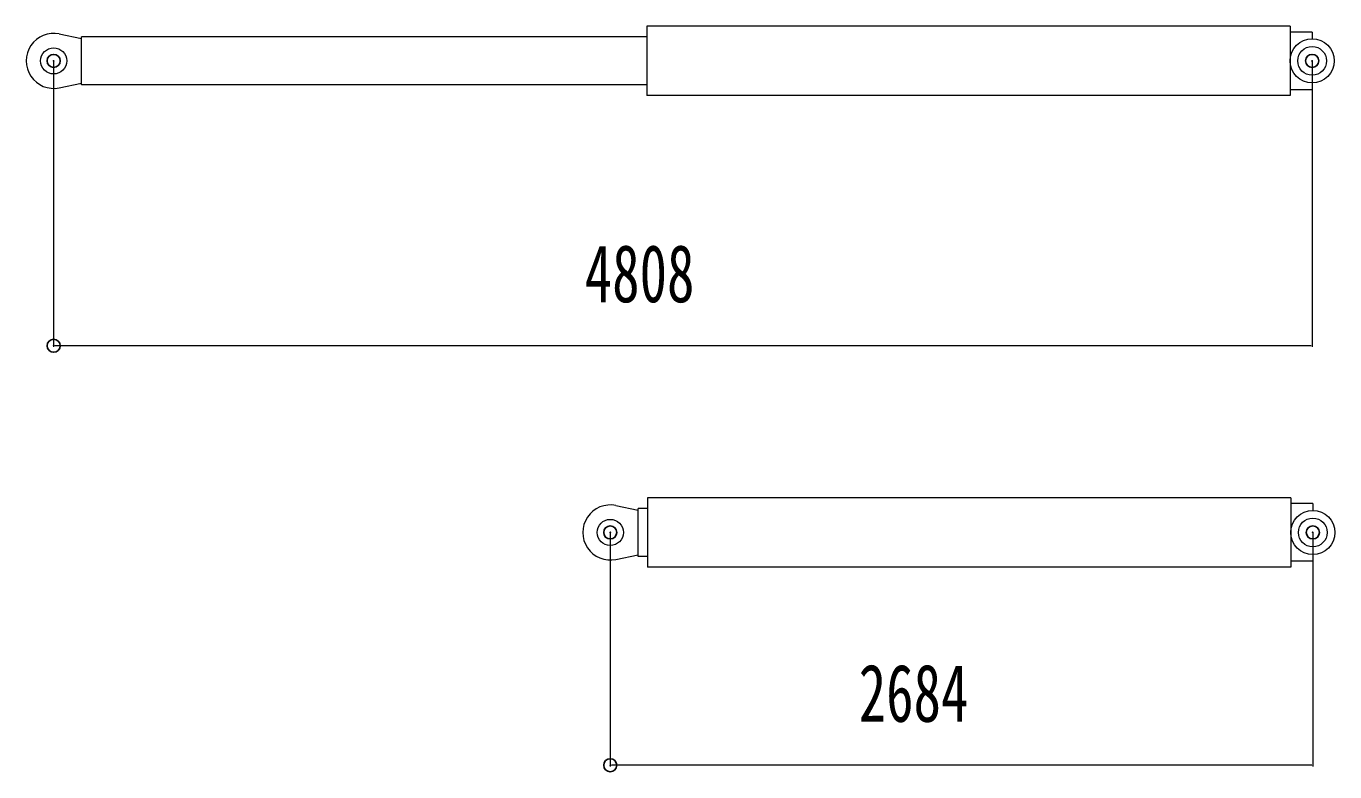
# Model space of a CAD drawing. Units: millimetres, scale not verified. Extents: x -51602 to 14679, y -4084 to 39182.
# Drawn here: x -8262 to -3263, y 1946 to 4793 of the extents above; entities that cross this region are included whole.
import ezdxf
from ezdxf.enums import TextEntityAlignment as Align

# ---------------------------------------------------------------- set-up
doc = ezdxf.new("R2010")
doc.units = ezdxf.units.MM
doc.header["$LTSCALE"] = 100
doc.header["$PDMODE"] = 32
doc.header["$PDSIZE"] = 50
doc.layers.add('0-0_0', color=7, linetype='Continuous', lineweight=18)
doc.layers.add('0-1_DEFPOINTS', color=7, linetype='Continuous')
doc.styles.add('ＭＳ ゴシック', font='')
doc.styles.get('ＭＳ ゴシック').set_extended_font_data('MS Gothic')

# ---------------------------------------------------------------- blocks, each defined once
blk = doc.blocks.new('D1')
at = {"layer": '0-0_0'}
for p, q in [((-11780.75, 3199.17), (-11780.75, 2653.85)), ((-9376.8, 3199.17), (-9376.8, 2653.85)), ((-9378.9, 2656.1), (-11778.65, 2656.1))]:
    blk.add_line(p, q, dxfattribs=at)
for points in [[(-11778.65, 2656.45), (-11778.65, 2655.75), (-11780.75, 2656.1)], [(-9378.9, 2656.45), (-9378.9, 2655.75), (-9376.8, 2656.1)]]:
    blk.add_solid(points, dxfattribs=at)
at = {"layer": '0-1_DEFPOINTS'}
for p in [(-11780.75, 3199.95), (-9376.8, 3199.95), (-11780.75, 2656.1)]:
    blk.add_point(p, dxfattribs=at)
at = {"layer": '0-0_0', "style": 'ＭＳ ゴシック', "width": 0.7}
blk.add_text('4808', height=110, dxfattribs=at).set_placement((-10766.28, 2706.1), align=Align.BOTTOM_LEFT)
blk = doc.blocks.new('D2')
at = {"layer": '0-0_0'}
for p, q in [((-10718.75, 6282.77), (-10718.75, 5836.75)), ((-9376.8, 6282.77), (-9376.8, 5836.75)), ((-9378.9, 5839), (-10716.65, 5839))]:
    blk.add_line(p, q, dxfattribs=at)
for points in [[(-10716.65, 5839.35), (-10716.65, 5838.65), (-10718.75, 5839)], [(-9378.9, 5839.35), (-9378.9, 5838.65), (-9376.8, 5839)]]:
    blk.add_solid(points, dxfattribs=at)
at = {"layer": '0-1_DEFPOINTS'}
for p in [(-10718.75, 6283.55), (-9376.8, 6283.55), (-10718.75, 5839)]:
    blk.add_point(p, dxfattribs=at)
at = {"layer": '0-0_0', "style": 'ＭＳ ゴシック', "width": 0.7}
blk.add_text('2684', height=110, dxfattribs=at).set_placement((-10244.2, 5889), align=Align.BOTTOM_LEFT)

msp = doc.modelspace()

# ---------------------------------------------------------------- linework, layer by layer
at = {"layer": '0-0_0', "color": 6}
for p, q in [((-8136.1, 4763.3), (-8050.4, 4745.5)), ((-8050.4, 4569), (-8050.4, 4752)), ((-5891.4, 4752), (-8050.4, 4752)), ((-5891.4, 4793), (-5891.4, 4528)), ((-3433.6, 4793), (-5891.4, 4793)), ((-3433.6, 4793), (-3433.6, 4528)), ((-3349.5, 4770.5), (-3433.6, 4770.5)), ((-3349.5, 4770.5), (-3349.5, 4744.6)), ((-8136.1, 4557.7), (-8050.4, 4575.5)), ((-5891.4, 4569), (-8050.4, 4569)), ((-3349.5, 4550.5), (-3433.6, 4550.5)), ((-3349.5, 4576.3), (-3349.5, 4550.5)), ((-3433.6, 4528), (-5891.4, 4528)), ((-6009.6, 2962.5), (-5923.9, 2944.7)), ((-5923.9, 2768.2), (-5923.9, 2951.2)), ((-5888.9, 2951.2), (-5923.9, 2951.2)), ((-5888.9, 2992.2), (-5888.9, 2727.2)), ((-3431.1, 2992.2), (-5888.9, 2992.2)), ((-3431.1, 2992.2), (-3431.1, 2727.2)), ((-3347, 2969.7), (-3431.1, 2969.7)), ((-3347, 2969.7), (-3347, 2943.8)), ((-6009.6, 2756.9), (-5923.9, 2774.7)), ((-5888.9, 2768.2), (-5923.9, 2768.2)), ((-3347, 2775.5), (-3347, 2749.7)), ((-3431.1, 2727.2), (-5888.9, 2727.2)), ((-3347, 2749.7), (-3431.1, 2749.7))]:
    msp.add_line(p, q, dxfattribs=at)
for centre, radius in [((-8157.4, 4660.5), 50), ((-3349.5, 4660.5), 84.2), ((-3349.5, 4660.5), 55), ((-6030.9, 2859.7), 50), ((-3347, 2859.7), 84.2), ((-3347, 2859.7), 55)]:
    msp.add_circle(centre, radius, dxfattribs=at)
for centre, radius, start, end in [((-8157.4, 4660.5), 105, 78.2556, 281.7444), ((-5891.2, 4665.7), 0.2, 180, 270), ((-5891.2, 4655.3), 0.2, 90, 180), ((-6030.9, 2859.7), 105, 78.2556, 281.7444), ((-5888.7, 2864.9), 0.2, 180, 270), ((-5888.7, 2854.5), 0.2, 90, 180)]:
    msp.add_arc(centre, radius, start, end, dxfattribs=at)
at = {"layer": '0-0_0', "color": 1}
for p in [(-8157.4, 4660.5), (-3349.5, 4660.5), (-6030.9, 2859.7), (-3347, 2859.7)]:
    msp.add_point(p, dxfattribs=at)

# ---------------------------------------------------------------- block references
at = {"layer": '0-0_0', "xscale": 2, "yscale": 2}
for name, p in [('D1', (15404.1, -1739.4)), ('D2', (15406.6, -9707.4))]:
    msp.add_blockref(name, p, dxfattribs=at)

doc.saveas('drawing.dxf')
